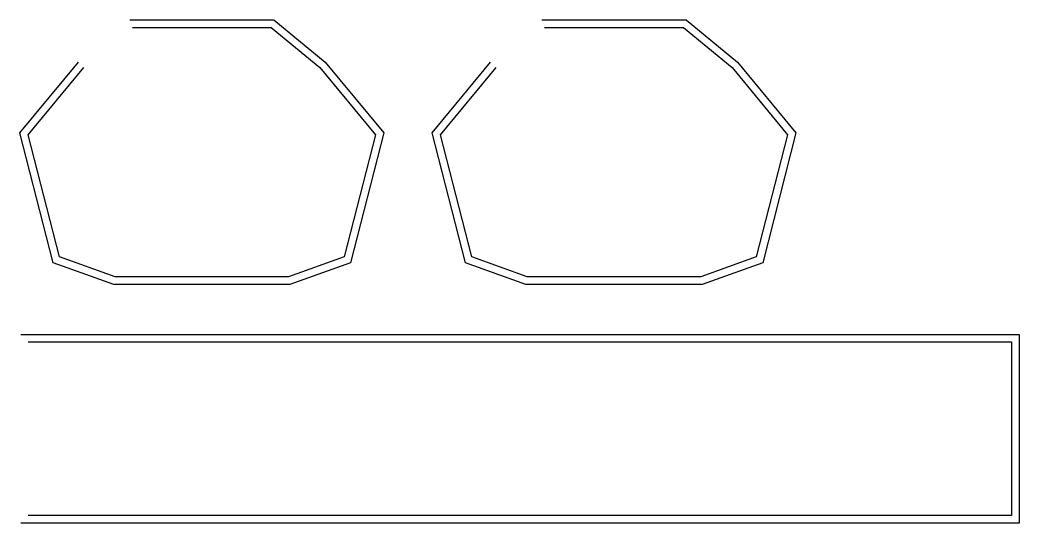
# Model space of a CAD drawing. Header units: millimetres. Extents: x -8 to 913, y -457 to 7.
import ezdxf

# ---------------------------------------------------------------- set-up
doc = ezdxf.new("R2010")
doc.units = ezdxf.units.MM

msp = doc.modelspace()

# ---------------------------------------------------------------- linework, layer by layer
for points in [[(93.4936, 7), (226.5064, 7), (273.7685, -31.8224), (327.6621, -97.1894), (297.0625, -216.9315), (241.2196, -237), (78.7804, -237), (22.9375, -216.9315), (-7.6621, -97.1894), (46.2315, -31.8224)], [(96, 0), (224, 0), (268.8, -36.8), (320, -98.9), (291.2, -211.6), (240, -230), (80, -230), (28.8, -211.6), (0, -98.9), (51.2, -36.8)], [(473.4936, 7), (606.5064, 7), (653.7685, -31.8224), (707.6621, -97.1894), (677.0625, -216.9315), (621.2196, -237), (458.7804, -237), (402.9375, -216.9315), (372.3379, -97.1894), (426.2315, -31.8224)], [(476, 0), (604, 0), (648.8, -36.8), (700, -98.9), (671.2, -211.6), (620, -230), (460, -230), (408.8, -211.6), (380, -98.9), (431.2, -36.8)], [(-7, -283), (913.3784, -283), (913.3784, -457), (-7, -457)], [(0, -290), (906.3784, -290), (906.3784, -450), (0, -450)]]:
    msp.add_lwpolyline(points)

doc.saveas('drawing.dxf')
